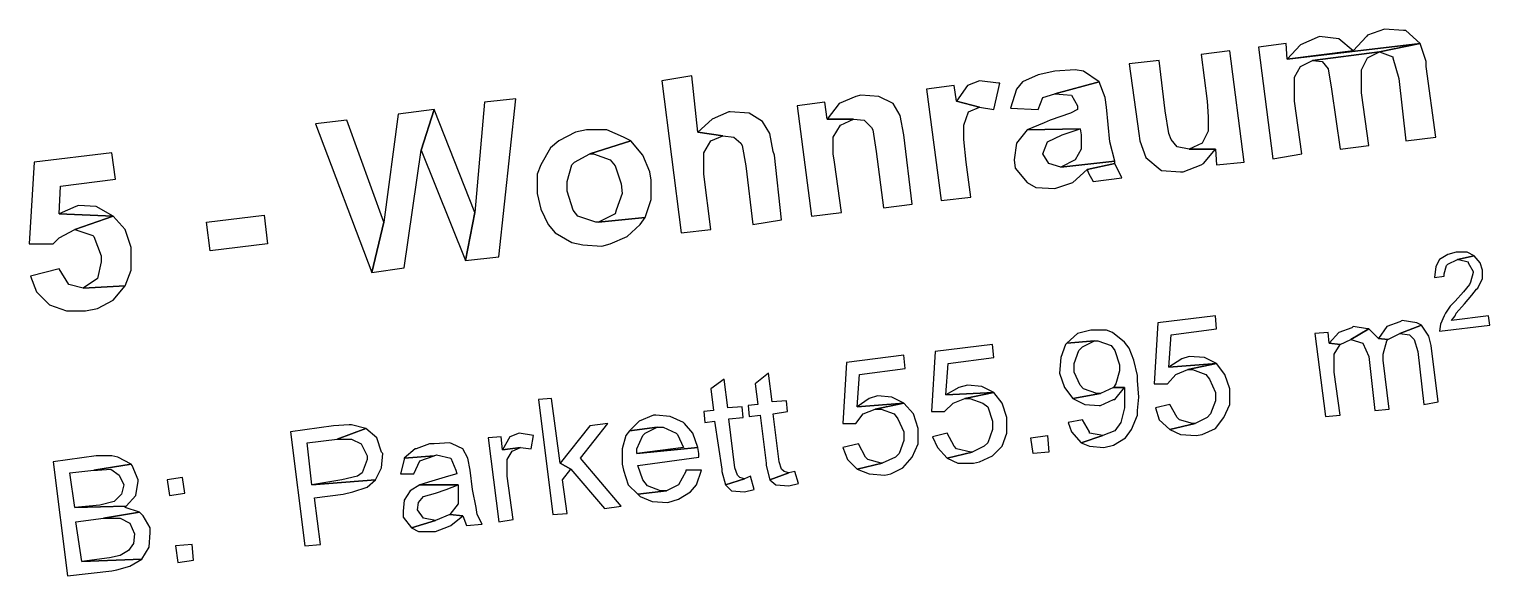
# Model space of a CAD drawing. Header units: metres. Extents: x 2713679.5 to 2713747.3, y 1226017.1 to 1226104.2.
# Drawn here: x 2713704.918 to 2713705.865, y 1226024.564 to 1226024.919 of the extents above; entities that cross this region are included whole.
import ezdxf

# ---------------------------------------------------------------- set-up
doc = ezdxf.new("R2010")
doc.units = ezdxf.units.M
doc.header["$MEASUREMENT"] = 0
doc.layers.add('texte', color=7, linetype='Continuous', true_color=0x000000)

msp = doc.modelspace()

# ---------------------------------------------------------------- linework, layer by layer
at = {"layer": 'texte'}
for points in [[(2713705.79688, 1226024.91872), (2713705.786, 1226024.91484), (2713705.78523, 1226024.91406), (2713705.77668, 1226024.90473), (2713705.73394, 1226024.89929), (2713705.8202, 1226024.9094), (2713705.81087, 1226024.91794), (2713705.80932, 1226024.91794)], [(2713705.75492, 1226024.91406), (2713705.75336, 1226024.91328), (2713705.74248, 1226024.90862), (2713705.73394, 1226024.89929), (2713705.77668, 1226024.90473), (2713705.76735, 1226024.9125), (2713705.76735, 1226024.9125)], [(2713705.69663, 1226024.90473), (2713705.67798, 1226024.9024), (2713705.68187, 1226024.87209), (2713705.68264, 1226024.86199), (2713705.68264, 1226024.85266), (2713705.67876, 1226024.84489), (2713705.67021, 1226024.84101), (2713705.68731, 1226024.84101), (2713705.68808, 1226024.8309), (2713705.70596, 1226024.83246)], [(2713705.73316, 1226024.9094), (2713705.71528, 1226024.90706), (2713705.72461, 1226024.83479), (2713705.74326, 1226024.8379), (2713705.7386, 1226024.87209), (2713705.7386, 1226024.87598), (2713705.7386, 1226024.88764), (2713705.74248, 1226024.89463), (2713705.75026, 1226024.89852), (2713705.79378, 1226024.90396), (2713705.8202, 1226024.9094), (2713705.8202, 1226024.9094), (2713705.73394, 1226024.89929)], [(2713705.79378, 1226024.90396), (2713705.75026, 1226024.89852), (2713705.75647, 1226024.89774), (2713705.76036, 1226024.89308), (2713705.76036, 1226024.89308), (2713705.76269, 1226024.87986), (2713705.76813, 1226024.84101), (2713705.78678, 1226024.84334), (2713705.78212, 1226024.87753), (2713705.78212, 1226024.88064), (2713705.78212, 1226024.8923), (2713705.786, 1226024.90007)], [(2713705.8202, 1226024.9094), (2713705.79378, 1226024.90396), (2713705.80232, 1226024.90085), (2713705.80232, 1226024.90007), (2713705.80621, 1226024.88686), (2713705.81087, 1226024.84645), (2713705.8303, 1226024.84878), (2713705.82408, 1226024.89463), (2713705.82408, 1226024.89774)], [(2713705.65078, 1226024.89852), (2713705.63135, 1226024.89618), (2713705.63757, 1226024.85111), (2713705.63835, 1226024.84645), (2713705.64223, 1226024.83557), (2713705.64223, 1226024.83557), (2713705.65156, 1226024.8278), (2713705.65234, 1226024.82702), (2713705.66477, 1226024.82624), (2713705.66632, 1226024.82624), (2713705.67798, 1226024.8309), (2713705.67954, 1226024.83168), (2713705.68731, 1226024.84101), (2713705.67021, 1226024.84101), (2713705.66244, 1226024.84256), (2713705.65855, 1226024.84722), (2713705.657, 1226024.85111), (2713705.65467, 1226024.86588)], [(2713705.3477, 1226024.88841), (2713705.32827, 1226024.8853), (2713705.3407, 1226024.78661), (2713705.36013, 1226024.78894), (2713705.35547, 1226024.82469), (2713705.35547, 1226024.82702), (2713705.35547, 1226024.83868), (2713705.36013, 1226024.84645), (2713705.3679, 1226024.84956), (2713705.35158, 1226024.85189)], [(2713705.53421, 1226024.8853), (2713705.52644, 1226024.8822), (2713705.52644, 1226024.8822), (2713705.51944, 1226024.87209), (2713705.53421, 1226024.86821), (2713705.54354, 1226024.86665), (2713705.54742, 1226024.88375), (2713705.54664, 1226024.88375)], [(2713705.58317, 1226024.89152), (2713705.57229, 1226024.88919), (2713705.56219, 1226024.88453), (2713705.5583, 1226024.87986), (2713705.55442, 1226024.86743), (2713705.57229, 1226024.86665), (2713705.5754, 1226024.87442), (2713705.58317, 1226024.87676), (2713705.61192, 1226024.88453), (2713705.60182, 1226024.89152), (2713705.59638, 1226024.8923)], [(2713705.61192, 1226024.88453), (2713705.58317, 1226024.87676), (2713705.59405, 1226024.87598), (2713705.59794, 1226024.86898), (2713705.59794, 1226024.86665), (2713705.59327, 1226024.86432), (2713705.58006, 1226024.85966), (2713705.57618, 1226024.8581), (2713705.5653, 1226024.85344), (2713705.59949, 1226024.85422), (2713705.60027, 1226024.85033), (2713705.60027, 1226024.84101), (2713705.59638, 1226024.83401), (2713705.58706, 1226024.82935), (2713705.62203, 1226024.83324), (2713705.61892, 1226024.84567), (2713705.61659, 1226024.86821), (2713705.61581, 1226024.87442)], [(2713705.45727, 1226024.87598), (2713705.45416, 1226024.8752), (2713705.44328, 1226024.87054), (2713705.43551, 1226024.86044), (2713705.45261, 1226024.86044), (2713705.4596, 1226024.85966), (2713705.46427, 1226024.855), (2713705.46504, 1226024.85344), (2713705.46738, 1226024.83945), (2713705.47204, 1226024.80293), (2713705.49069, 1226024.80526), (2713705.48525, 1226024.85033), (2713705.48525, 1226024.85033), (2713705.48292, 1226024.86277), (2713705.47826, 1226024.87054), (2713705.46893, 1226024.8752)], [(2713705.51789, 1226024.8822), (2713705.50002, 1226024.87986), (2713705.50934, 1226024.80759), (2713705.52877, 1226024.80992), (2713705.52566, 1226024.83246), (2713705.52411, 1226024.84722), (2713705.52411, 1226024.85655), (2713705.52722, 1226024.8651), (2713705.53421, 1226024.86821), (2713705.51944, 1226024.87209)], [(2713705.18061, 1226024.86665), (2713705.1573, 1226024.86354), (2713705.14797, 1226024.7936), (2713705.1402, 1226024.76096), (2713705.16118, 1226024.76407), (2713705.17206, 1226024.84023)], [(2713705.18061, 1226024.86665), (2713705.17206, 1226024.84023), (2713705.20082, 1226024.76873), (2713705.20703, 1226024.79982)], [(2713705.23346, 1226024.87365), (2713705.21325, 1226024.87132), (2713705.20703, 1226024.79982), (2713705.20082, 1226024.76873), (2713705.22258, 1226024.77106)], [(2713705.37257, 1226024.8651), (2713705.37179, 1226024.8651), (2713705.36091, 1226024.86044), (2713705.35158, 1226024.85189), (2713705.3679, 1226024.84956), (2713705.3749, 1226024.84878), (2713705.37956, 1226024.84489), (2713705.38034, 1226024.84334), (2713705.38267, 1226024.83013), (2713705.38733, 1226024.79205), (2713705.40598, 1226024.79516), (2713705.40132, 1226024.83712), (2713705.40054, 1226024.83945), (2713705.39821, 1226024.85111), (2713705.39355, 1226024.85888), (2713705.385, 1226024.86432)], [(2713705.43396, 1226024.87132), (2713705.41608, 1226024.86898), (2713705.42541, 1226024.79749), (2713705.44484, 1226024.79982), (2713705.44018, 1226024.83246), (2713705.4394, 1226024.8379), (2713705.4394, 1226024.84878), (2713705.44406, 1226024.85655), (2713705.45261, 1226024.86044), (2713705.43551, 1226024.86044)], [(2713705.12388, 1226024.85966), (2713705.10367, 1226024.85733), (2713705.1402, 1226024.76096), (2713705.14797, 1226024.7936)], [(2713705.27931, 1226024.85344), (2713705.27231, 1226024.85189), (2713705.26143, 1226024.84645), (2713705.25599, 1226024.84178), (2713705.24978, 1226024.8309), (2713705.24745, 1226024.82469), (2713705.24745, 1226024.81225), (2713705.24978, 1226024.80215), (2713705.25444, 1226024.79205), (2713705.2591, 1226024.78661), (2713705.26998, 1226024.78039), (2713705.27698, 1226024.77884), (2713705.28941, 1226024.77806), (2713705.29485, 1226024.77961), (2713705.30573, 1226024.78428), (2713705.31428, 1226024.79205), (2713705.31739, 1226024.79671), (2713705.28708, 1226024.7936), (2713705.28553, 1226024.7936), (2713705.27387, 1226024.79749), (2713705.27076, 1226024.80137), (2713705.26687, 1226024.81381), (2713705.26687, 1226024.82002), (2713705.26998, 1226024.8309), (2713705.27154, 1226024.83246), (2713705.28164, 1226024.8379), (2713705.30806, 1226024.84645), (2713705.3034, 1226024.84878), (2713705.29252, 1226024.85344)], [(2713705.30806, 1226024.84645), (2713705.28164, 1226024.8379), (2713705.28397, 1226024.8379), (2713705.29485, 1226024.83401), (2713705.29796, 1226024.83013), (2713705.30185, 1226024.81847), (2713705.30262, 1226024.81225), (2713705.29874, 1226024.80137), (2713705.29796, 1226024.79904), (2713705.28708, 1226024.7936), (2713705.31739, 1226024.79671), (2713705.32127, 1226024.80837), (2713705.32127, 1226024.8208), (2713705.3205, 1226024.82624), (2713705.31583, 1226024.83712)], [(2713705.5653, 1226024.85344), (2713705.5583, 1226024.84489), (2713705.55675, 1226024.83401), (2713705.55752, 1226024.82857), (2713705.5653, 1226024.81925), (2713705.57074, 1226024.81614), (2713705.58317, 1226024.81536), (2713705.59483, 1226024.81925), (2713705.59483, 1226024.81925), (2713705.60415, 1226024.8278), (2713705.62203, 1226024.83168), (2713705.62203, 1226024.83324), (2713705.58706, 1226024.82935), (2713705.57928, 1226024.83168), (2713705.5754, 1226024.8379), (2713705.57851, 1226024.84567), (2713705.58783, 1226024.85033), (2713705.59949, 1226024.85422)], [(2713704.97156, 1226024.83868), (2713704.92105, 1226024.83246), (2713704.91794, 1226024.77961), (2713704.93348, 1226024.77961), (2713704.93737, 1226024.7835), (2713704.94747, 1226024.78894), (2713704.97234, 1226024.79749), (2713704.93737, 1226024.79904), (2713704.93814, 1226024.81692), (2713704.97389, 1226024.82158)], [(2713705.62203, 1226024.83168), (2713705.60415, 1226024.8278), (2713705.60493, 1226024.82546), (2713705.60804, 1226024.82002), (2713705.62669, 1226024.82236)], [(2713704.9498, 1226024.80448), (2713704.94825, 1226024.8037), (2713704.93737, 1226024.79904), (2713704.97234, 1226024.79749), (2713704.96146, 1226024.8037)], [(2713705.03529, 1226024.77495), (2713705.03295, 1226024.7936), (2713705.07026, 1226024.79826), (2713705.07259, 1226024.77961), (2713705.03529, 1226024.77495)], [(2713704.97234, 1226024.79749), (2713704.94747, 1226024.78894), (2713704.95913, 1226024.78505), (2713704.9599, 1226024.78428), (2713704.96457, 1226024.77184), (2713704.96457, 1226024.76796), (2713704.96223, 1226024.75708), (2713704.95291, 1226024.75086), (2713704.98011, 1226024.75241), (2713704.98399, 1226024.76252), (2713704.98399, 1226024.77495), (2713704.98399, 1226024.77728), (2713704.98011, 1226024.78894)], [(2713705.84351, 1226024.77417), (2713705.83807, 1226024.77262), (2713705.83263, 1226024.76951), (2713705.8303, 1226024.76485), (2713705.82952, 1226024.75785), (2713705.83574, 1226024.75863), (2713705.83574, 1226024.76018), (2713705.8373, 1226024.76562), (2713705.83807, 1226024.7664), (2713705.84429, 1226024.76951), (2713705.85517, 1226024.77184), (2713705.85051, 1226024.77417)], [(2713705.85517, 1226024.77184), (2713705.84429, 1226024.76951), (2713705.84507, 1226024.76951), (2713705.85128, 1226024.76796), (2713705.85128, 1226024.76718), (2713705.85439, 1226024.76174), (2713705.85439, 1226024.76096), (2713705.85284, 1226024.75474), (2713705.85206, 1226024.75319), (2713705.84818, 1226024.74853), (2713705.84274, 1226024.74231), (2713705.83963, 1226024.7392), (2713705.83652, 1226024.73454), (2713705.83574, 1226024.73298), (2713705.83341, 1226024.72754), (2713705.83263, 1226024.72288), (2713705.86527, 1226024.72677), (2713705.8645, 1226024.73298), (2713705.8404, 1226024.72988), (2713705.84274, 1226024.73298), (2713705.84351, 1226024.73454), (2713705.84895, 1226024.74076), (2713705.85362, 1226024.7462), (2713705.85672, 1226024.75008), (2713705.8575, 1226024.75086), (2713705.86061, 1226024.75708), (2713705.86061, 1226024.76252), (2713705.85906, 1226024.76718)], [(2713704.93737, 1226024.76329), (2713704.91871, 1226024.75863), (2713704.9226, 1226024.74853), (2713704.93115, 1226024.73998), (2713704.94203, 1226024.73609), (2713704.95446, 1226024.73609), (2713704.96223, 1226024.73765), (2713704.97234, 1226024.74309), (2713704.98011, 1226024.75241), (2713704.95291, 1226024.75086), (2713704.94358, 1226024.75319)], [(2713705.68731, 1226024.73298), (2713705.65, 1226024.72832), (2713705.64767, 1226024.68869), (2713705.65622, 1226024.68869), (2713705.66166, 1226024.6949), (2713705.66943, 1226024.69801), (2713705.68808, 1226024.7019), (2713705.657, 1226024.69957), (2713705.65855, 1226024.72055), (2713705.68808, 1226024.72444)], [(2713705.60648, 1226024.72366), (2713705.59794, 1226024.72133), (2713705.59094, 1226024.71511), (2713705.60882, 1226024.71666), (2713705.61115, 1226024.71666), (2713705.6197, 1226024.71356), (2713705.62203, 1226024.71045), (2713705.62514, 1226024.70112), (2713705.62514, 1226024.69724), (2713705.6228, 1226024.68869), (2713705.62125, 1226024.68636), (2713705.62824, 1226024.68636), (2713705.62824, 1226024.6848), (2713705.62824, 1226024.68325), (2713705.62824, 1226024.67314), (2713705.62591, 1226024.66382), (2713705.62203, 1226024.65838), (2713705.61426, 1226024.65527), (2713705.60027, 1226024.65061), (2713705.60571, 1226024.64828), (2713705.61503, 1226024.6475), (2713705.62125, 1226024.64905), (2713705.62902, 1226024.65372), (2713705.63291, 1226024.65916), (2713705.63679, 1226024.66848), (2713705.63679, 1226024.67159), (2713705.63757, 1226024.68014), (2713705.63679, 1226024.69102), (2713705.63679, 1226024.69413), (2713705.63446, 1226024.70423), (2713705.63135, 1226024.712), (2713705.62824, 1226024.71589), (2713705.62047, 1226024.7221), (2713705.61659, 1226024.72366)], [(2713705.77668, 1226024.72599), (2713705.7759, 1226024.72521), (2713705.76735, 1226024.7221), (2713705.76114, 1226024.71511), (2713705.76813, 1226024.71433), (2713705.77512, 1226024.71744), (2713705.78678, 1226024.72444), (2713705.786, 1226024.72444)], [(2713705.78678, 1226024.72444), (2713705.77512, 1226024.71744), (2713705.7829, 1226024.71511), (2713705.7829, 1226024.71511), (2713705.78678, 1226024.70656), (2713705.79067, 1226024.67159), (2713705.79999, 1226024.67237), (2713705.79611, 1226024.70423), (2713705.79611, 1226024.70812), (2713705.79844, 1226024.71666), (2713705.79922, 1226024.71744), (2713705.793, 1226024.71822)], [(2713705.80854, 1226024.72988), (2713705.80699, 1226024.7291), (2713705.79844, 1226024.72599), (2713705.793, 1226024.71822), (2713705.79922, 1226024.71744), (2713705.80699, 1226024.72133), (2713705.82098, 1226024.72677), (2713705.81787, 1226024.72832)], [(2713705.82098, 1226024.72677), (2713705.80699, 1226024.72133), (2713705.8132, 1226024.72055), (2713705.81631, 1226024.71744), (2713705.81864, 1226024.70967), (2713705.82253, 1226024.67548), (2713705.83186, 1226024.67703), (2713705.82719, 1226024.71356), (2713705.82564, 1226024.71977)], [(2713705.54276, 1226024.71433), (2713705.50546, 1226024.70967), (2713705.50312, 1226024.67081), (2713705.51167, 1226024.67081), (2713705.51711, 1226024.67625), (2713705.52488, 1226024.67936), (2713705.54354, 1226024.68325), (2713705.51245, 1226024.68169), (2713705.514, 1226024.7019), (2713705.54354, 1226024.70578)], [(2713705.59094, 1226024.71511), (2713705.59016, 1226024.71433), (2713705.58706, 1226024.70578), (2713705.58628, 1226024.69568), (2713705.58628, 1226024.69568), (2713705.58939, 1226024.68636), (2713705.59483, 1226024.67936), (2713705.6127, 1226024.68247), (2713705.61037, 1226024.68247), (2713705.60182, 1226024.68558), (2713705.59949, 1226024.68791), (2713705.5956, 1226024.69646), (2713705.5956, 1226024.7019), (2713705.59871, 1226024.71045), (2713705.60104, 1226024.71278), (2713705.60882, 1226024.71666)], [(2713705.76036, 1226024.7221), (2713705.75181, 1226024.72133), (2713705.7588, 1226024.6677), (2713705.76813, 1226024.66848), (2713705.76424, 1226024.69646), (2713705.76424, 1226024.69879), (2713705.76424, 1226024.70812), (2713705.76813, 1226024.71433), (2713705.76114, 1226024.71511)], [(2713705.48525, 1226024.70734), (2713705.44795, 1226024.70268), (2713705.44562, 1226024.66304), (2713705.45416, 1226024.66304), (2713705.45883, 1226024.66926), (2713705.4666, 1226024.67237), (2713705.48525, 1226024.67625), (2713705.45494, 1226024.67392), (2713705.4565, 1226024.6949), (2713705.48603, 1226024.69879)], [(2713705.67021, 1226024.70656), (2713705.66555, 1226024.70501), (2713705.657, 1226024.69957), (2713705.68808, 1226024.7019), (2713705.68031, 1226024.70578)], [(2713705.39743, 1226024.69568), (2713705.38889, 1226024.68869), (2713705.39044, 1226024.67548), (2713705.38422, 1226024.6747), (2713705.385, 1226024.6677), (2713705.39199, 1226024.66848), (2713705.39588, 1226024.6374), (2713705.39588, 1226024.63584), (2713705.39821, 1226024.62652), (2713705.41064, 1226024.63118), (2713705.40754, 1226024.63196), (2713705.40598, 1226024.63351), (2713705.40443, 1226024.63817), (2713705.40054, 1226024.66926), (2713705.40987, 1226024.67081), (2713705.40909, 1226024.67781), (2713705.39976, 1226024.67703)], [(2713705.68808, 1226024.7019), (2713705.66943, 1226024.69801), (2713705.67254, 1226024.69801), (2713705.68109, 1226024.6949), (2713705.68342, 1226024.6918), (2713705.68731, 1226024.68325), (2713705.68731, 1226024.67781), (2713705.6842, 1226024.66926), (2713705.68187, 1226024.66693), (2713705.6741, 1226024.66304), (2713705.65778, 1226024.65916), (2713705.66477, 1226024.65605), (2713705.67487, 1226024.65527), (2713705.67876, 1226024.65605), (2713705.68731, 1226024.65993), (2713705.69275, 1226024.66693), (2713705.69663, 1226024.67548), (2713705.69663, 1226024.6848), (2713705.69663, 1226024.68558), (2713705.69352, 1226024.6949)], [(2713705.36868, 1226024.6918), (2713705.36013, 1226024.68558), (2713705.36169, 1226024.67159), (2713705.35547, 1226024.67081), (2713705.35625, 1226024.66382), (2713705.36246, 1226024.6646), (2713705.36713, 1226024.63351), (2713705.36713, 1226024.63196), (2713705.36946, 1226024.62341), (2713705.38189, 1226024.62729), (2713705.37878, 1226024.62807), (2713705.37723, 1226024.62962), (2713705.37567, 1226024.63429), (2713705.37179, 1226024.66615), (2713705.38111, 1226024.66693), (2713705.38034, 1226024.67392), (2713705.37101, 1226024.67314)], [(2713705.52644, 1226024.68791), (2713705.521, 1226024.68636), (2713705.51245, 1226024.68169), (2713705.54354, 1226024.68325), (2713705.53576, 1226024.68713)], [(2713705.62125, 1226024.68636), (2713705.6127, 1226024.68247), (2713705.59483, 1226024.67936), (2713705.6026, 1226024.67548), (2713705.61192, 1226024.6747), (2713705.6127, 1226024.6747), (2713705.62125, 1226024.67858), (2713705.62203, 1226024.67858), (2713705.62824, 1226024.68636)], [(2713705.25677, 1226024.67936), (2713705.24822, 1226024.67858), (2713705.25755, 1226024.60398), (2713705.26687, 1226024.60476), (2713705.26377, 1226024.62652), (2713705.26921, 1226024.63351), (2713705.26221, 1226024.6374)], [(2713705.46815, 1226024.68092), (2713705.46271, 1226024.67936), (2713705.45494, 1226024.67392), (2713705.48525, 1226024.67625), (2713705.47748, 1226024.68014)], [(2713705.48525, 1226024.67625), (2713705.4666, 1226024.67237), (2713705.47048, 1226024.67237), (2713705.47903, 1226024.66926), (2713705.48136, 1226024.66615), (2713705.48525, 1226024.6576), (2713705.48525, 1226024.65216), (2713705.48214, 1226024.64361), (2713705.47981, 1226024.64128), (2713705.47126, 1226024.6374), (2713705.45494, 1226024.63351), (2713705.46271, 1226024.6304), (2713705.47282, 1226024.62962), (2713705.4767, 1226024.6304), (2713705.48447, 1226024.63429), (2713705.49069, 1226024.64128), (2713705.49458, 1226024.64983), (2713705.49458, 1226024.65916), (2713705.49458, 1226024.65993), (2713705.49147, 1226024.66926)], [(2713705.54354, 1226024.68325), (2713705.52488, 1226024.67936), (2713705.52799, 1226024.67936), (2713705.53654, 1226024.67625), (2713705.53965, 1226024.67392), (2713705.54276, 1226024.6646), (2713705.54276, 1226024.65916), (2713705.53965, 1226024.65061), (2713705.53732, 1226024.64828), (2713705.52955, 1226024.64439), (2713705.51323, 1226024.6405), (2713705.52022, 1226024.6374), (2713705.53032, 1226024.6374), (2713705.53421, 1226024.63817), (2713705.54276, 1226024.64206), (2713705.54898, 1226024.64828), (2713705.55208, 1226024.65682), (2713705.55208, 1226024.66693), (2713705.55208, 1226024.66693), (2713705.54898, 1226024.67625)], [(2713705.65778, 1226024.67548), (2713705.64845, 1226024.67314), (2713705.65078, 1226024.66537), (2713705.65778, 1226024.65916), (2713705.6741, 1226024.66304), (2713705.67254, 1226024.66304), (2713705.66399, 1226024.66537), (2713705.66244, 1226024.66693)], [(2713705.32438, 1226024.66848), (2713705.32283, 1226024.66848), (2713705.3135, 1226024.6646), (2713705.30729, 1226024.65838), (2713705.32516, 1226024.66071), (2713705.32905, 1226024.66071), (2713705.33759, 1226024.65682), (2713705.33837, 1226024.65605), (2713705.34226, 1226024.6475), (2713705.31195, 1226024.64361), (2713705.35158, 1226024.6475), (2713705.34847, 1226024.65682), (2713705.34303, 1226024.66304), (2713705.34226, 1226024.66382), (2713705.33371, 1226024.6677)], [(2713705.11533, 1226024.66149), (2713705.08735, 1226024.6576), (2713705.09668, 1226024.58377), (2713705.10678, 1226024.58455), (2713705.1029, 1226024.61486), (2713705.12155, 1226024.61719), (2713705.12777, 1226024.61874), (2713705.13709, 1226024.62185), (2713705.14253, 1226024.62652), (2713705.10134, 1226024.62341), (2713705.09823, 1226024.65061), (2713705.11766, 1226024.65294), (2713705.13631, 1226024.65993), (2713705.13631, 1226024.65993), (2713705.12699, 1226024.66226), (2713705.12543, 1226024.66226)], [(2713705.13631, 1226024.65993), (2713705.11766, 1226024.65294), (2713705.12699, 1226024.65294), (2713705.13321, 1226024.64983), (2713705.13709, 1226024.64206), (2713705.13709, 1226024.63973), (2713705.13398, 1226024.63118), (2713705.13087, 1226024.62885), (2713705.12077, 1226024.62652), (2713705.10134, 1226024.62341), (2713705.14253, 1226024.62652), (2713705.14642, 1226024.63429), (2713705.14719, 1226024.64361), (2713705.14642, 1226024.64439), (2713705.14331, 1226024.65372)], [(2713705.23579, 1226024.65682), (2713705.22957, 1226024.65449), (2713705.22957, 1226024.65449), (2713705.22491, 1226024.64594), (2713705.23657, 1226024.6475), (2713705.24356, 1226024.64672), (2713705.24511, 1226024.65527), (2713705.24511, 1226024.65527)], [(2713705.2933, 1226024.66304), (2713705.28164, 1226024.66149), (2713705.26221, 1226024.6374), (2713705.26921, 1226024.63351), (2713705.29097, 1226024.60786), (2713705.30185, 1226024.60942), (2713705.27542, 1226024.6405)], [(2713705.30729, 1226024.65838), (2713705.30495, 1226024.65527), (2713705.30262, 1226024.64672), (2713705.30262, 1226024.63662), (2713705.3034, 1226024.63273), (2713705.30651, 1226024.62341), (2713705.31273, 1226024.61719), (2713705.33138, 1226024.61952), (2713705.32749, 1226024.61952), (2713705.31894, 1226024.62263), (2713705.31583, 1226024.62652), (2713705.31273, 1226024.63584), (2713705.35236, 1226024.64128), (2713705.35236, 1226024.64361), (2713705.35158, 1226024.6475), (2713705.31195, 1226024.64361), (2713705.31195, 1226024.64672), (2713705.31583, 1226024.65527), (2713705.31739, 1226024.65682), (2713705.32516, 1226024.66071)], [(2713705.51323, 1226024.65682), (2713705.5039, 1226024.65449), (2713705.50701, 1226024.6475), (2713705.51323, 1226024.6405), (2713705.52955, 1226024.64439), (2713705.52877, 1226024.64439), (2713705.51944, 1226024.64672), (2713705.51789, 1226024.64828)], [(2713705.60104, 1226024.66537), (2713705.59172, 1226024.66382), (2713705.59405, 1226024.6576), (2713705.60027, 1226024.65061), (2713705.61426, 1226024.65527), (2713705.60571, 1226024.65682), (2713705.60571, 1226024.6576)], [(2713705.18061, 1226024.64983), (2713705.1775, 1226024.64983), (2713705.16895, 1226024.64672), (2713705.16818, 1226024.64672), (2713705.16118, 1226024.6405), (2713705.18061, 1226024.64206), (2713705.18217, 1226024.64284), (2713705.19149, 1226024.6405), (2713705.1946, 1226024.63273), (2713705.19538, 1226024.6304), (2713705.18994, 1226024.62885), (2713705.17906, 1226024.62574), (2713705.17129, 1226024.62341), (2713705.19615, 1226024.62341), (2713705.19615, 1226024.6203), (2713705.19615, 1226024.61097), (2713705.19071, 1226024.60398), (2713705.19071, 1226024.60398), (2713705.19926, 1226024.6032), (2713705.20159, 1226024.59698), (2713705.2117, 1226024.59776), (2713705.20859, 1226024.60398), (2713705.20781, 1226024.60864), (2713705.20548, 1226024.6203), (2713705.20393, 1226024.63273), (2713705.20237, 1226024.6405), (2713705.19926, 1226024.64672), (2713705.19227, 1226024.64983), (2713705.19071, 1226024.65061)], [(2713705.22413, 1226024.65449), (2713705.21558, 1226024.65372), (2713705.22258, 1226024.59932), (2713705.2319, 1226024.60087), (2713705.22802, 1226024.62885), (2713705.22802, 1226024.6304), (2713705.22802, 1226024.63973), (2713705.23113, 1226024.64517), (2713705.23657, 1226024.6475), (2713705.22491, 1226024.64594)], [(2713705.45572, 1226024.64983), (2713705.44562, 1226024.6475), (2713705.44872, 1226024.63973), (2713705.45494, 1226024.63351), (2713705.47126, 1226024.6374), (2713705.47048, 1226024.6374), (2713705.46194, 1226024.63973), (2713705.46038, 1226024.64128)], [(2713705.56918, 1226024.64361), (2713705.56763, 1226024.65372), (2713705.57851, 1226024.65527), (2713705.57928, 1226024.64439), (2713705.56918, 1226024.64361)], [(2713704.96146, 1226024.64206), (2713704.93348, 1226024.63817), (2713704.94281, 1226024.56434), (2713704.97156, 1226024.56745), (2713704.97467, 1226024.56823), (2713704.98322, 1226024.57056), (2713704.99099, 1226024.57522), (2713704.95213, 1226024.57367), (2713704.94825, 1226024.59932), (2713704.96612, 1226024.60165), (2713704.98943, 1226024.60553), (2713704.98011, 1226024.60864), (2713704.98089, 1226024.60942), (2713704.94747, 1226024.60864), (2713704.94436, 1226024.63118), (2713704.9599, 1226024.63273), (2713704.98399, 1226024.63662), (2713704.97545, 1226024.64128), (2713704.97156, 1226024.64206)], [(2713705.16118, 1226024.6405), (2713705.16118, 1226024.63973), (2713705.15885, 1226024.6304), (2713705.1674, 1226024.6304), (2713705.17129, 1226024.63895), (2713705.17129, 1226024.63895), (2713705.18061, 1226024.64206)], [(2713704.98399, 1226024.63662), (2713704.9599, 1226024.63273), (2713704.96223, 1226024.63273), (2713704.97078, 1226024.63351), (2713704.97622, 1226024.62962), (2713704.97933, 1226024.62341), (2713704.97778, 1226024.61719), (2713704.97311, 1226024.61253), (2713704.96379, 1226024.6102), (2713704.94747, 1226024.60864), (2713704.98089, 1226024.60942), (2713704.9871, 1226024.61641), (2713704.98866, 1226024.62574), (2713704.98866, 1226024.62652), (2713704.98477, 1226024.63584)], [(2713705.01741, 1226024.62807), (2713705.00731, 1226024.62652), (2713705.00886, 1226024.61641), (2713705.01897, 1226024.61797)], [(2713705.34381, 1226024.63273), (2713705.34381, 1226024.63196), (2713705.33915, 1226024.62341), (2713705.33138, 1226024.61952), (2713705.31273, 1226024.61719), (2713705.31428, 1226024.61564), (2713705.32205, 1226024.61253), (2713705.33215, 1226024.61175), (2713705.33915, 1226024.61408), (2713705.34692, 1226024.61874), (2713705.35081, 1226024.62341), (2713705.35391, 1226024.63273)], [(2713705.38578, 1226024.62885), (2713705.38189, 1226024.62729), (2713705.36946, 1226024.62341), (2713705.37334, 1226024.61952), (2713705.38189, 1226024.61874), (2713705.38811, 1226024.6203)], [(2713705.41453, 1226024.63196), (2713705.41064, 1226024.63118), (2713705.39821, 1226024.62652), (2713705.4021, 1226024.62341), (2713705.41064, 1226024.62263), (2713705.41686, 1226024.62418)], [(2713705.17129, 1226024.62341), (2713705.16507, 1226024.61952), (2713705.16118, 1226024.6133), (2713705.16041, 1226024.60631), (2713705.16041, 1226024.60242), (2713705.16585, 1226024.59543), (2713705.18139, 1226024.60009), (2713705.17362, 1226024.60165), (2713705.16973, 1226024.60709), (2713705.17051, 1226024.61175), (2713705.17362, 1226024.61564), (2713705.18139, 1226024.61797), (2713705.18838, 1226024.6203), (2713705.19615, 1226024.62341)], [(2713704.98943, 1226024.60553), (2713704.96612, 1226024.60165), (2713704.96767, 1226024.60165), (2713704.977, 1226024.60165), (2713704.98322, 1226024.59854), (2713704.98633, 1226024.59154), (2713704.98555, 1226024.58533), (2713704.98244, 1226024.58066), (2713704.977, 1226024.57756), (2713704.97001, 1226024.576), (2713704.95213, 1226024.57367), (2713704.99099, 1226024.57522), (2713704.99565, 1226024.583), (2713704.99565, 1226024.583), (2713704.99643, 1226024.59232), (2713704.99643, 1226024.59543), (2713704.99177, 1226024.6032)], [(2713705.19071, 1226024.60398), (2713705.18139, 1226024.60009), (2713705.16585, 1226024.59543), (2713705.17051, 1226024.5931), (2713705.18061, 1226024.5931), (2713705.18139, 1226024.5931), (2713705.18994, 1226024.59621), (2713705.19149, 1226024.59698), (2713705.19926, 1226024.6032)], [(2713705.02363, 1226024.58455), (2713705.01275, 1226024.58377), (2713705.0143, 1226024.57289), (2713705.02441, 1226024.57445)]]:
    msp.add_lwpolyline(points, close=True, dxfattribs=at)

doc.saveas('drawing.dxf')
